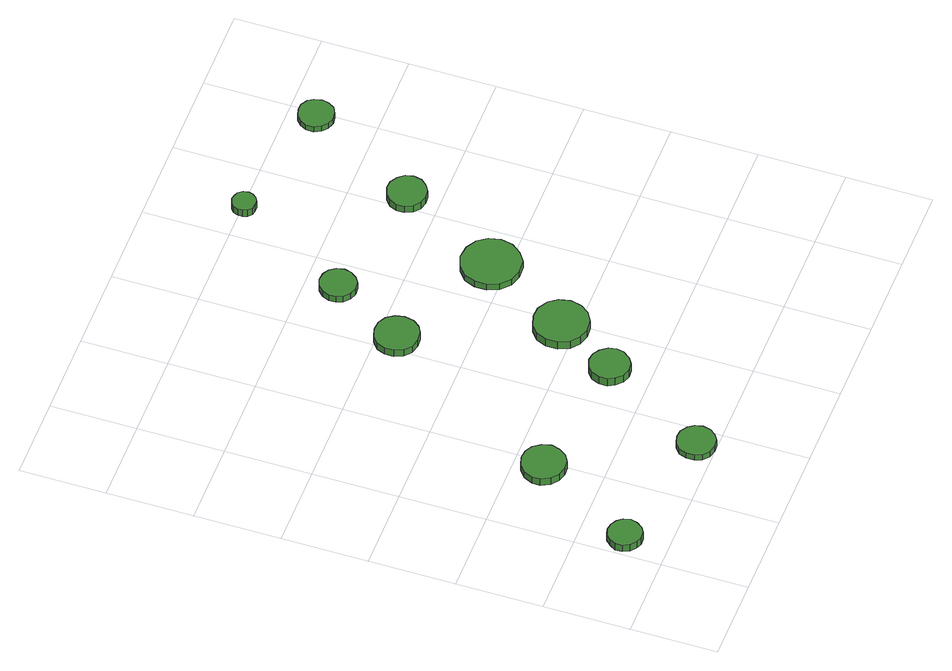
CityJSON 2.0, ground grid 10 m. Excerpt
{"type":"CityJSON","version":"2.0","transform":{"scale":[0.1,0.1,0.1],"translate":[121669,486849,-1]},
"CityObjects":{
"tree1":{"type":"SolitaryVegetationObject","attributes":{"function":"something"},"geometry":[{"type":"MultiSurface","lod":"1","boundaries":[[[0,1,2,3,4,5,6,7,8,9,10,11,12,13,14]],[[15,16,17,18,19,20,21,22,23,24,25,26,27,28,29]],[[0,29,28,1]],[[1,28,27,2]],[[2,27,26,3]],[[3,26,25,4]],[[4,25,24,5]],[[5,24,23,6]],[[6,23,22,7]],[[7,22,21,8]],[[8,21,20,9]],[[9,20,19,10]],[[10,19,18,11]],[[11,18,17,12]],[[12,17,16,13]],[[13,16,15,14]],[[14,15,29,0]]]}]},
"tree2":{"type":"SolitaryVegetationObject","attributes":{"function":"something"},"geometry":[{"type":"MultiSurface","lod":"1","boundaries":[[[30,31,32,33,34,35,36,37,38,39,40,41,42,43,44]],[[45,46,47,48,49,50,51,52,53,54,55,56,57,58,59]],[[30,59,58,31]],[[31,58,57,32]],[[32,57,56,33]],[[33,56,55,34]],[[34,55,54,35]],[[35,54,53,36]],[[36,53,52,37]],[[37,52,51,38]],[[38,51,50,39]],[[39,50,49,40]],[[40,49,48,41]],[[41,48,47,42]],[[42,47,46,43]],[[43,46,45,44]],[[44,45,59,30]]]}]},
"tree3":{"type":"SolitaryVegetationObject","attributes":{"function":"something"},"geometry":[{"type":"MultiSurface","lod":"1","boundaries":[[[60,61,62,63,64,65,66,67,68,69,70,71,72,73,74]],[[75,76,77,78,79,80,81,82,83,84,85,86,87,88,89]],[[60,89,88,61]],[[61,88,87,62]],[[62,87,86,63]],[[63,86,85,64]],[[64,85,84,65]],[[65,84,83,66]],[[66,83,82,67]],[[67,82,81,68]],[[68,81,80,69]],[[69,80,79,70]],[[70,79,78,71]],[[71,78,77,72]],[[72,77,76,73]],[[73,76,75,74]],[[74,75,89,60]]]}]},
"tree4":{"type":"SolitaryVegetationObject","attributes":{"function":"something"},"geometry":[{"type":"MultiSurface","lod":"1","boundaries":[[[90,91,92,93,94,95,96,97,98,99,100,101,102,103,104]],[[105,106,107,108,109,110,111,112,113,114,115,116,117,118,119]],[[90,119,118,91]],[[91,118,117,92]],[[92,117,116,93]],[[93,116,115,94]],[[94,115,114,95]],[[95,114,113,96]],[[96,113,112,97]],[[97,112,111,98]],[[98,111,110,99]],[[99,110,109,100]],[[100,109,108,101]],[[101,108,107,102]],[[102,107,106,103]],[[103,106,105,104]],[[104,105,119,90]]]}]},
"tree5":{"type":"SolitaryVegetationObject","attributes":{"function":"something"},"geometry":[{"type":"MultiSurface","lod":"1","boundaries":[[[120,121,122,123,124,125,126,127,128,129,130,131,132,133,134]],[[135,136,137,138,139,140,141,142,143,144,145,146,147,148,149]],[[120,149,148,121]],[[121,148,147,122]],[[122,147,146,123]],[[123,146,145,124]],[[124,145,144,125]],[[125,144,143,126]],[[126,143,142,127]],[[127,142,141,128]],[[128,141,140,129]],[[129,140,139,130]],[[130,139,138,131]],[[131,138,137,132]],[[132,137,136,133]],[[133,136,135,134]],[[134,135,149,120]]]}]},
"tree6":{"type":"SolitaryVegetationObject","attributes":{"function":"something"},"geometry":[{"type":"MultiSurface","lod":"1","boundaries":[[[150,151,152,153,154,155,156,157,158,159,160,161,162,163,164]],[[165,166,167,168,169,170,171,172,173,174,175,176,177,178,179]],[[150,179,178,151]],[[151,178,177,152]],[[152,177,176,153]],[[153,176,175,154]],[[154,175,174,155]],[[155,174,173,156]],[[156,173,172,157]],[[157,172,171,158]],[[158,171,170,159]],[[159,170,169,160]],[[160,169,168,161]],[[161,168,167,162]],[[162,167,166,163]],[[163,166,165,164]],[[164,165,179,150]]]}]},
"tree7":{"type":"SolitaryVegetationObject","attributes":{"function":"something"},"geometry":[{"type":"MultiSurface","lod":"1","boundaries":[[[180,181,182,183,184,185,186,187,188,189,190,191,192,193,194]],[[195,196,197,198,199,200,201,202,203,204,205,206,207,208,209]],[[180,209,208,181]],[[181,208,207,182]],[[182,207,206,183]],[[183,206,205,184]],[[184,205,204,185]],[[185,204,203,186]],[[186,203,202,187]],[[187,202,201,188]],[[188,201,200,189]],[[189,200,199,190]],[[190,199,198,191]],[[191,198,197,192]],[[192,197,196,193]],[[193,196,195,194]],[[194,195,209,180]]]}]},
"tree8":{"type":"SolitaryVegetationObject","attributes":{"function":"something"},"geometry":[{"type":"MultiSurface","lod":"1","boundaries":[[[210,211,212,213,214,215,216,217,218,219,220,221,222,223,224]],[[225,226,227,228,229,230,231,232,233,234,235,236,237,238,239]],[[210,239,238,211]],[[211,238,237,212]],[[212,237,236,213]],[[213,236,235,214]],[[214,235,234,215]],[[215,234,233,216]],[[216,233,232,217]],[[217,232,231,218]],[[218,231,230,219]],[[219,230,229,220]],[[220,229,228,221]],[[221,228,227,222]],[[222,227,226,223]],[[223,226,225,224]],[[224,225,239,210]]]}]},
"tree9":{"type":"SolitaryVegetationObject","attributes":{"function":"something"},"geometry":[{"type":"MultiSurface","lod":"1","boundaries":[[[240,241,242,243,244,245,246,247,248,249,250,251,252,253,254]],[[255,256,257,258,259,260,261,262,263,264,265,266,267,268,269]],[[240,269,268,241]],[[241,268,267,242]],[[242,267,266,243]],[[243,266,265,244]],[[244,265,264,245]],[[245,264,263,246]],[[246,263,262,247]],[[247,262,261,248]],[[248,261,260,249]],[[249,260,259,250]],[[250,259,258,251]],[[251,258,257,252]],[[252,257,256,253]],[[253,256,255,254]],[[254,255,269,240]]]}]},
"tree10":{"type":"SolitaryVegetationObject","attributes":{"function":"something"},"geometry":[{"type":"MultiSurface","lod":"1","boundaries":[[[270,271,272,273,274,275,276,277,278,279,280,281,282,283,284]],[[285,286,287,288,289,290,291,292,293,294,295,296,297,298,299]],[[270,299,298,271]],[[271,298,297,272]],[[272,297,296,273]],[[273,296,295,274]],[[274,295,294,275]],[[275,294,293,276]],[[276,293,292,277]],[[277,292,291,278]],[[278,291,290,279]],[[279,290,289,280]],[[280,289,288,281]],[[281,288,287,282]],[[282,287,286,283]],[[283,286,285,284]],[[284,285,299,270]]]}]},
"tree11":{"type":"SolitaryVegetationObject","attributes":{"function":"something"},"geometry":[{"type":"MultiSurface","lod":"1","boundaries":[[[300,301,302,303,304,305,306,307,308,309,310,311,312,313,314]],[[315,316,317,318,319,320,321,322,323,324,325,326,327,328,329]],[[300,329,328,301]],[[301,328,327,302]],[[302,327,326,303]],[[303,326,325,304]],[[304,325,324,305]],[[305,324,323,306]],[[306,323,322,307]],[[307,322,321,308]],[[308,321,320,309]],[[309,320,319,310]],[[310,319,318,311]],[[311,318,317,312]],[[312,317,316,313]],[[313,316,315,314]],[[314,315,329,300]]]}]}
},
"vertices":[
[43,50,17],[41,58,17],[36,64,17],[29,68,17],[21,69,17],[14,67,17],[8,61,17],[4,54,17],[4,46,17],[8,38,17],[14,33,17],[21,30,17],[29,31,17],[36,35,17],[41,42,17],[41,42,7],[36,35,7],[29,31,7],[21,30,7],[14,33,7],[8,38,7],[4,46,7],[4,54,7],[8,61,7],[14,67,7],[21,69,7],[29,68,7],[36,64,7],[41,58,7],[43,50,7],
[118,167,16],[115,177,16],[109,186,16],[100,191,16],[90,192,16],[80,189,16],[72,182,16],[67,172,16],[67,162,16],[72,152,16],[80,145,16],[90,142,16],[100,143,16],[109,148,16],[115,157,16],[115,157,6],[109,148,6],[100,143,6],[90,142,6],[80,145,6],[72,152,6],[67,162,6],[67,172,6],[72,182,6],[80,189,6],[90,192,6],[100,191,6],[109,186,6],[115,177,6],[118,167,6],
[199,22,15],[197,31,15],[192,38,15],[184,43,15],[175,44,15],[166,41,15],[159,35,15],[156,26,15],[156,17,15],[159,9,15],[166,3,15],[175,0,15],[184,1,15],[192,6,15],[197,13,15],[197,13,7],[192,6,7],[184,1,7],[175,0,7],[166,3,7],[159,9,7],[156,17,7],[156,26,7],[159,35,7],[166,41,7],[175,44,7],[184,43,7],[192,38,7],[197,31,7],[199,22,7],
[273,147,17],[271,156,17],[265,164,17],[257,169,17],[248,170,17],[239,167,17],[232,161,17],[228,152,17],[228,142,17],[232,134,17],[239,127,17],[248,124,17],[257,125,17],[265,130,17],[271,138,17],[271,138,6],[265,130,6],[257,125,6],[248,124,6],[239,127,6],[232,134,6],[228,142,6],[228,152,6],[232,161,6],[239,167,6],[248,170,6],[257,169,6],[265,164,6],[271,156,6],[273,147,6],
[242,379,16],[240,389,16],[234,398,16],[225,403,16],[214,404,16],[204,401,16],[196,394,16],[192,384,16],[192,374,16],[196,364,16],[204,357,16],[214,354,16],[225,355,16],[234,360,16],[240,368,16],[240,368,6],[234,360,6],[225,355,6],[214,354,6],[204,357,6],[196,364,6],[192,374,6],[192,384,6],[196,394,6],[204,401,6],[214,404,6],[225,403,6],[234,398,6],[240,389,6],[242,379,6],
[323,217,17],[320,230,17],[313,240,17],[301,247,17],[288,248,17],[276,244,17],[266,236,17],[261,224,17],[261,210,17],[266,198,17],[276,190,17],[288,186,17],[301,187,17],[313,194,17],[320,204,17],[320,204,6],[313,194,6],[301,187,6],[288,186,6],[276,190,6],[266,198,6],[261,210,6],[261,224,6],[266,236,6],[276,244,6],[288,248,6],[301,247,6],[313,240,6],[320,230,6],[323,217,6],
[286,463,16],[284,472,16],[279,479,16],[272,483,16],[263,484,16],[255,481,16],[248,475,16],[245,467,16],[245,459,16],[248,451,16],[255,445,16],[263,442,16],[272,443,16],[279,448,16],[284,455,16],[284,455,7],[279,448,7],[272,443,7],[263,442,7],[255,445,7],[248,451,7],[245,459,7],[245,467,7],[248,475,7],[255,481,7],[263,484,7],[272,483,7],[279,479,7],[284,472,7],[286,463,7],
[384,318,15],[381,332,15],[373,343,15],[361,350,15],[346,352,15],[333,347,15],[322,338,15],[317,325,15],[317,311,15],[322,298,15],[333,288,15],[346,284,15],[361,285,15],[373,293,15],[381,304,15],[381,304,6],[373,293,6],[361,285,6],[346,284,6],[333,288,6],[322,298,6],[317,311,6],[317,325,6],[322,338,6],[333,347,6],[346,352,6],[361,350,6],[373,343,6],[381,332,6],[384,318,6],
[357,598,17],[356,604,17],[352,609,17],[347,611,17],[342,612,17],[336,610,17],[332,606,17],[330,601,17],[330,595,17],[332,590,17],[336,586,17],[342,585,17],[347,585,17],[352,588,17],[356,593,17],[356,593,7],[352,588,7],[347,585,7],[342,585,7],[336,586,7],[332,590,7],[330,595,7],[330,601,7],[332,606,7],[336,610,7],[342,612,7],[347,611,7],[352,609,7],[356,604,7],[357,598,7],
[439,438,16],[437,447,16],[431,454,16],[423,459,16],[414,460,16],[405,457,16],[398,451,16],[394,442,16],[394,433,16],[398,424,16],[405,418,16],[414,415,16],[423,416,16],[431,421,16],[437,428,16],[437,428,6],[431,421,6],[423,416,6],[414,415,6],[405,418,6],[398,424,6],[394,433,6],[394,442,6],[398,451,6],[405,457,6],[414,460,6],[423,459,6],[431,454,6],[437,447,6],[439,438,6],
[512,568,15],[510,577,15],[506,583,15],[498,588,15],[490,588,15],[482,586,15],[476,580,15],[472,573,15],[472,564,15],[476,556,15],[482,551,15],[490,548,15],[498,549,15],[506,553,15],[510,560,15],[510,560,7],[506,553,7],[498,549,7],[490,548,7],[482,551,7],[476,556,7],[472,564,7],[472,573,7],[476,580,7],[482,586,7],[490,588,7],[498,588,7],[506,583,7],[510,577,7],[512,568,7]
]}
